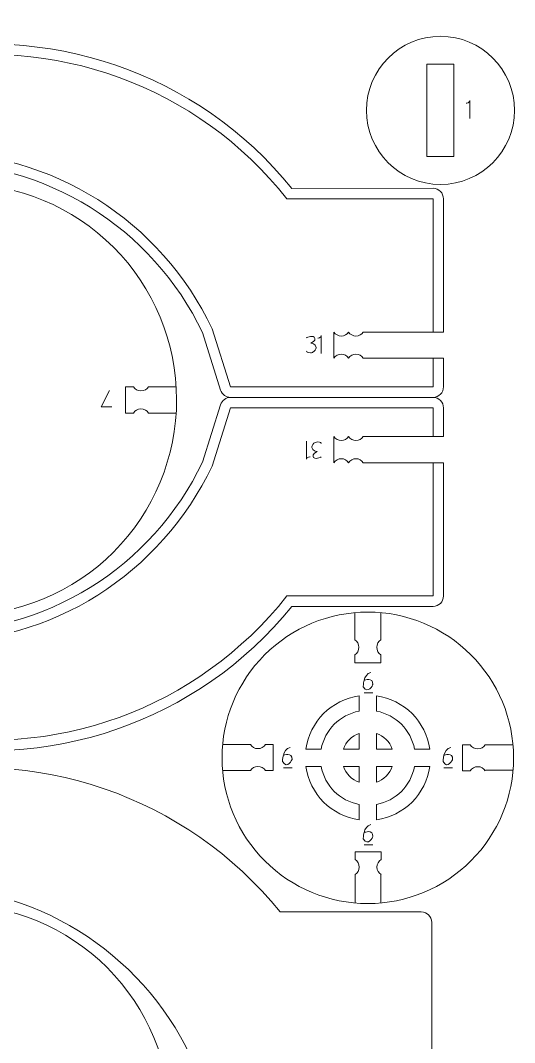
# Model space of a CAD drawing. Header units: centimetres. Extents: x -25 to 25, y -32.5 to 32.5.
# Drawn here: x -8.12 to -2.39, y 8.72 to 20.57 of the extents above; entities that cross this region are included whole.
import ezdxf

# ---------------------------------------------------------------- set-up
doc = ezdxf.new("R2010")
doc.units = ezdxf.units.CM
doc.header["$MEASUREMENT"] = 0
doc.layers.add('Capa 1', color=7, linetype='Continuous')

msp = doc.modelspace()

# ---------------------------------------------------------------- linework, layer by layer
at = {"layer": 'Capa 1', "color": 250, "lineweight": 9}
for points, knots in [([(-4.14125, 16.95871), (-4.14125, 16.95871), (-3.21138, 16.95871), (-3.21138, 16.95871), (-3.21138, 16.95871), (-3.21138, 16.95871), (-3.21138, 18.50412), (-3.21138, 18.50412), (-3.21138, 18.50412), (-3.21142, 18.571), (-3.26549, 18.62524), (-3.33237, 18.62532), (-3.33237, 18.62532), (-3.33237, 18.62532), (-4.9687, 18.62511), (-4.9687, 18.62511), (-4.9687, 18.62511), (-6.05548, 19.96825), (-7.81424, 20.57221), (-9.49692, 20.18014), (-9.49692, 20.18014), (-11.1796, 19.78802), (-12.48484, 18.49241), (-12.86596, 16.80723), (-12.86596, 16.80723), (-12.86596, 16.80723), (-12.24193, 16.80723), (-12.24193, 16.80723), (-12.24193, 16.80723), (-11.72992, 18.0542), (-10.53043, 18.88168), (-9.18293, 18.91754), (-9.18293, 18.91754), (-7.83542, 18.95345), (-6.58416, 18.1709), (-6.00655, 16.95292), (-6.00655, 16.95292), (-6.00655, 16.95292), (-5.79517, 16.28585), (-5.79517, 16.28585), (-5.79517, 16.28585), (-5.77921, 16.23543), (-5.73249, 16.20123), (-5.67965, 16.20123), (-5.67965, 16.20123), (-5.67965, 16.20123), (-3.33258, 16.20123), (-3.33258, 16.20123), (-3.33258, 16.20123), (-3.30041, 16.20127), (-3.26956, 16.21404), (-3.24686, 16.23683), (-3.24686, 16.23683), (-3.22411, 16.25958), (-3.21138, 16.29026), (-3.21138, 16.32243), (-3.21138, 16.32243), (-3.21138, 16.32243), (-3.21138, 16.6557), (-3.21138, 16.6557), (-3.21138, 16.6557), (-3.21138, 16.6557), (-4.14109, 16.6557), (-4.14109, 16.6557)], [0, 0, 0, 0, 0.05882353, 0.05882353, 0.05882353, 0.05882353, 0.11764706, 0.11764706, 0.11764706, 0.11764706, 0.17647059, 0.17647059, 0.17647059, 0.17647059, 0.23529412, 0.23529412, 0.23529412, 0.23529412, 0.29411765, 0.29411765, 0.29411765, 0.29411765, 0.35294118, 0.35294118, 0.35294118, 0.35294118, 0.41176471, 0.41176471, 0.41176471, 0.41176471, 0.47058824, 0.47058824, 0.47058824, 0.47058824, 0.52941176, 0.52941176, 0.52941176, 0.52941176, 0.58823529, 0.58823529, 0.58823529, 0.58823529, 0.64705882, 0.64705882, 0.64705882, 0.64705882, 0.70588235, 0.70588235, 0.70588235, 0.70588235, 0.76470588, 0.76470588, 0.76470588, 0.76470588, 0.82352941, 0.82352941, 0.82352941, 0.82352941, 0.88235294, 0.88235294, 0.88235294, 0.88235294, 1, 1, 1, 1]), ([(-4.10442, 19.52962), (-4.10442, 20.00375), (-3.72006, 20.38811), (-3.24592, 20.38811), (-3.24592, 20.38811), (-2.77179, 20.38811), (-2.38742, 20.00375), (-2.38742, 19.52962), (-2.38742, 19.52962), (-2.38742, 19.05549), (-2.77179, 18.67111), (-3.24592, 18.67111), (-3.24592, 18.67111), (-3.72006, 18.67111), (-4.10442, 19.05549), (-4.10442, 19.52962)], [0, 0, 0, 0, 0.2, 0.2, 0.2, 0.2, 0.4, 0.4, 0.4, 0.4, 0.6, 0.6, 0.6, 0.6, 1, 1, 1, 1]), ([(-3.08937, 20.06492), (-3.08937, 20.06492), (-3.08937, 18.99431), (-3.08937, 18.99431), (-3.08937, 18.99431), (-3.08937, 18.99431), (-3.40247, 18.99431), (-3.40247, 18.99431), (-3.40247, 18.99431), (-3.40247, 18.99431), (-3.40247, 20.06492), (-3.40247, 20.06492), (-3.40247, 20.06492), (-3.40247, 20.06492), (-3.08937, 20.06492), (-3.08937, 20.06492)], [0, 0, 0, 0, 0.2, 0.2, 0.2, 0.2, 0.4, 0.4, 0.4, 0.4, 0.6, 0.6, 0.6, 0.6, 1, 1, 1, 1]), ([(-8.80513, 18.67509), (-8.14251, 18.67553), (-7.50685, 18.41271), (-7.03806, 17.94446), (-7.03806, 17.94446), (-6.5692, 17.47622), (-6.30558, 16.83772), (-6.30514, 16.17509), (-6.30514, 16.17509), (-6.30476, 15.51248), (-6.56755, 14.87683), (-7.03581, 14.40798), (-7.03581, 14.40798), (-7.50407, 13.93913), (-8.14251, 13.67552), (-8.80513, 13.67511), (-8.80513, 13.67511), (-9.46775, 13.67467), (-10.10342, 13.9375), (-10.57222, 14.40574), (-10.57222, 14.40574), (-11.04105, 14.874), (-11.30468, 15.51248), (-11.30512, 16.17509), (-11.30512, 16.17509), (-11.30549, 16.83772), (-11.04269, 17.47338), (-10.57444, 17.94224), (-10.57444, 17.94224), (-10.10624, 18.41106), (-9.46775, 18.6747), (-8.80513, 18.67509)], [0, 0, 0, 0, 0.11111111, 0.11111111, 0.11111111, 0.11111111, 0.22222222, 0.22222222, 0.22222222, 0.22222222, 0.33333333, 0.33333333, 0.33333333, 0.33333333, 0.44444444, 0.44444444, 0.44444444, 0.44444444, 0.55555556, 0.55555556, 0.55555556, 0.55555556, 0.66666667, 0.66666667, 0.66666667, 0.66666667, 0.77777778, 0.77777778, 0.77777778, 0.77777778, 1, 1, 1, 1]), ([(-4.4815, 16.95871), (-4.46354, 16.93073), (-4.43215, 16.91219), (-4.39644, 16.91219), (-4.39644, 16.91219), (-4.36073, 16.91219), (-4.32934, 16.93073), (-4.31138, 16.95871)], [0, 0, 0, 0, 0.33333333, 0.33333333, 0.33333333, 0.33333333, 1, 1, 1, 1]), ([(-4.31138, 16.95871), (-4.29342, 16.93073), (-4.26203, 16.91219), (-4.22632, 16.91219), (-4.22632, 16.91219), (-4.1906, 16.91219), (-4.15921, 16.93073), (-4.14125, 16.95871)], [0, 0, 0, 0, 0.33333333, 0.33333333, 0.33333333, 0.33333333, 1, 1, 1, 1]), ([(-4.48134, 16.6557), (-4.46338, 16.68367), (-4.43199, 16.70222), (-4.39628, 16.70222), (-4.39628, 16.70222), (-4.36057, 16.70222), (-4.32917, 16.68367), (-4.31122, 16.6557)], [0, 0, 0, 0, 0.33333333, 0.33333333, 0.33333333, 0.33333333, 1, 1, 1, 1]), ([(-4.31122, 16.6557), (-4.29326, 16.68367), (-4.26187, 16.70222), (-4.22615, 16.70222), (-4.22615, 16.70222), (-4.19044, 16.70222), (-4.15905, 16.68367), (-4.14109, 16.6557)], [0, 0, 0, 0, 0.33333333, 0.33333333, 0.33333333, 0.33333333, 1, 1, 1, 1]), ([(-6.80642, 16.0197), (-6.80642, 16.0197), (-6.89893, 16.01959), (-6.89893, 16.01959), (-6.89893, 16.01959), (-6.89893, 16.01959), (-6.89893, 16.32406), (-6.89893, 16.32406), (-6.89893, 16.32406), (-6.89893, 16.32406), (-6.8064, 16.32406), (-6.8064, 16.32406)], [0, 0, 0, 0, 0.25, 0.25, 0.25, 0.25, 0.5, 0.5, 0.5, 0.5, 1, 1, 1, 1]), ([(-6.80642, 16.32406), (-6.7878, 16.29507), (-6.75528, 16.27586), (-6.71829, 16.27586), (-6.71829, 16.27586), (-6.68129, 16.27586), (-6.64877, 16.29507), (-6.63016, 16.32406)], [0, 0, 0, 0, 0.33333333, 0.33333333, 0.33333333, 0.33333333, 1, 1, 1, 1]), ([(-4.14125, 15.44375), (-4.14125, 15.44375), (-3.21138, 15.44375), (-3.21138, 15.44375), (-3.21138, 15.44375), (-3.21138, 15.44375), (-3.21138, 13.89834), (-3.21138, 13.89834), (-3.21138, 13.89834), (-3.21142, 13.83146), (-3.26549, 13.77722), (-3.33237, 13.77714), (-3.33237, 13.77714), (-3.33237, 13.77714), (-4.9687, 13.77735), (-4.9687, 13.77735), (-4.9687, 13.77735), (-6.05548, 12.43421), (-7.81424, 11.83025), (-9.49692, 12.22232), (-9.49692, 12.22232), (-11.1796, 12.61444), (-12.48484, 13.91005), (-12.86596, 15.59523), (-12.86596, 15.59523), (-12.86596, 15.59523), (-12.24193, 15.59523), (-12.24193, 15.59523), (-12.24193, 15.59523), (-11.72992, 14.34826), (-10.53043, 13.52078), (-9.18293, 13.48492), (-9.18293, 13.48492), (-7.83542, 13.44901), (-6.58416, 14.23156), (-6.00655, 15.44954), (-6.00655, 15.44954), (-6.00655, 15.44954), (-5.79517, 16.11661), (-5.79517, 16.11661), (-5.79517, 16.11661), (-5.77921, 16.16703), (-5.73249, 16.20123), (-5.67965, 16.20123)], [0, 0, 0, 0, 0.08333333, 0.08333333, 0.08333333, 0.08333333, 0.16666667, 0.16666667, 0.16666667, 0.16666667, 0.25, 0.25, 0.25, 0.25, 0.33333333, 0.33333333, 0.33333333, 0.33333333, 0.41666667, 0.41666667, 0.41666667, 0.41666667, 0.5, 0.5, 0.5, 0.5, 0.58333333, 0.58333333, 0.58333333, 0.58333333, 0.66666667, 0.66666667, 0.66666667, 0.66666667, 0.75, 0.75, 0.75, 0.75, 0.83333333, 0.83333333, 0.83333333, 0.83333333, 1, 1, 1, 1]), ([(-3.33258, 16.20123), (-3.30041, 16.20119), (-3.26956, 16.18842), (-3.24686, 16.16563), (-3.24686, 16.16563), (-3.22411, 16.14288), (-3.21138, 16.1122), (-3.21138, 16.08003), (-3.21138, 16.08003), (-3.21138, 16.08003), (-3.21138, 15.74676), (-3.21138, 15.74676), (-3.21138, 15.74676), (-3.21138, 15.74676), (-4.14109, 15.74676), (-4.14109, 15.74676)], [0, 0, 0, 0, 0.2, 0.2, 0.2, 0.2, 0.4, 0.4, 0.4, 0.4, 0.6, 0.6, 0.6, 0.6, 1, 1, 1, 1]), ([(-6.80642, 16.0197), (-6.7878, 16.04869), (-6.75528, 16.0679), (-6.71829, 16.0679), (-6.71829, 16.0679), (-6.68129, 16.0679), (-6.64877, 16.04869), (-6.63016, 16.0197)], [0, 0, 0, 0, 0.33333333, 0.33333333, 0.33333333, 0.33333333, 1, 1, 1, 1]), ([(-4.48134, 15.74676), (-4.46338, 15.71879), (-4.43199, 15.70024), (-4.39628, 15.70024), (-4.39628, 15.70024), (-4.36057, 15.70024), (-4.32917, 15.71879), (-4.31122, 15.74676)], [0, 0, 0, 0, 0.33333333, 0.33333333, 0.33333333, 0.33333333, 1, 1, 1, 1]), ([(-4.31122, 15.74676), (-4.29326, 15.71879), (-4.26187, 15.70024), (-4.22615, 15.70024), (-4.22615, 15.70024), (-4.19044, 15.70024), (-4.15905, 15.71879), (-4.14109, 15.74676)], [0, 0, 0, 0, 0.33333333, 0.33333333, 0.33333333, 0.33333333, 1, 1, 1, 1]), ([(-4.4815, 15.44375), (-4.46354, 15.47173), (-4.43215, 15.49027), (-4.39644, 15.49027), (-4.39644, 15.49027), (-4.36073, 15.49027), (-4.32934, 15.47173), (-4.31138, 15.44375)], [0, 0, 0, 0, 0.33333333, 0.33333333, 0.33333333, 0.33333333, 1, 1, 1, 1]), ([(-4.31138, 15.44375), (-4.29342, 15.47173), (-4.26203, 15.49027), (-4.22632, 15.49027), (-4.22632, 15.49027), (-4.1906, 15.49027), (-4.15921, 15.47173), (-4.14125, 15.44375)], [0, 0, 0, 0, 0.33333333, 0.33333333, 0.33333333, 0.33333333, 1, 1, 1, 1]), ([(-4.08827, 10.33171), (-4.53617, 10.33141), (-4.96585, 10.50907), (-5.28274, 10.82558), (-5.28274, 10.82558), (-5.59967, 11.14209), (-5.77786, 11.57368), (-5.77816, 12.02159), (-5.77816, 12.02159), (-5.77842, 12.46948), (-5.60078, 12.89915), (-5.28426, 13.21607), (-5.28426, 13.21607), (-4.96774, 13.53299), (-4.53617, 13.71118), (-4.08827, 13.71145), (-4.08827, 13.71145), (-3.64036, 13.71175), (-3.21068, 13.53409), (-2.89378, 13.21758), (-2.89378, 13.21758), (-2.57687, 12.90106), (-2.39867, 12.46948), (-2.39837, 12.02159), (-2.39837, 12.02159), (-2.39812, 11.57368), (-2.57576, 11.14401), (-2.89228, 10.82709), (-2.89228, 10.82709), (-3.20876, 10.51019), (-3.64036, 10.33198), (-4.08827, 10.33171)], [0, 0, 0, 0, 0.11111111, 0.11111111, 0.11111111, 0.11111111, 0.22222222, 0.22222222, 0.22222222, 0.22222222, 0.33333333, 0.33333333, 0.33333333, 0.33333333, 0.44444444, 0.44444444, 0.44444444, 0.44444444, 0.55555556, 0.55555556, 0.55555556, 0.55555556, 0.66666667, 0.66666667, 0.66666667, 0.66666667, 0.77777778, 0.77777778, 0.77777778, 0.77777778, 1, 1, 1, 1]), ([(-4.23881, 13.21545), (-4.21011, 13.23388), (-4.19109, 13.26608), (-4.19109, 13.30271), (-4.19109, 13.30271), (-4.19109, 13.33934), (-4.21011, 13.37154), (-4.23881, 13.38996)], [0, 0, 0, 0, 0.33333333, 0.33333333, 0.33333333, 0.33333333, 1, 1, 1, 1]), ([(-3.93747, 13.21545), (-3.96617, 13.23388), (-3.98519, 13.26608), (-3.98519, 13.30271), (-3.98519, 13.30271), (-3.98519, 13.33934), (-3.96617, 13.37154), (-3.93747, 13.38996)], [0, 0, 0, 0, 0.33333333, 0.33333333, 0.33333333, 0.33333333, 1, 1, 1, 1]), ([(-4.23881, 13.21544), (-4.23881, 13.21544), (-4.23892, 13.12384), (-4.23892, 13.12384), (-4.23892, 13.12384), (-4.23892, 13.12384), (-3.93747, 13.12384), (-3.93747, 13.12384), (-3.93747, 13.12384), (-3.93747, 13.12384), (-3.93747, 13.21546), (-3.93747, 13.21546)], [0, 0, 0, 0, 0.25, 0.25, 0.25, 0.25, 0.5, 0.5, 0.5, 0.5, 1, 1, 1, 1]), ([(-4.80642, 12.12157), (-4.76221, 12.44196), (-4.50866, 12.69547), (-4.18827, 12.73968), (-4.18827, 12.73968), (-4.18827, 12.73968), (-4.18827, 12.56248), (-4.18827, 12.56248), (-4.18827, 12.56248), (-4.41185, 12.52141), (-4.58811, 12.34515), (-4.62918, 12.12157), (-4.62918, 12.12157), (-4.62918, 12.12157), (-4.80642, 12.12157), (-4.80642, 12.12157)], [0, 0, 0, 0, 0.2, 0.2, 0.2, 0.2, 0.4, 0.4, 0.4, 0.4, 0.6, 0.6, 0.6, 0.6, 1, 1, 1, 1]), ([(-3.98827, 12.73968), (-3.66788, 12.69547), (-3.41433, 12.44196), (-3.37012, 12.12157), (-3.37012, 12.12157), (-3.37012, 12.12157), (-3.54736, 12.12157), (-3.54736, 12.12157), (-3.54736, 12.12157), (-3.58843, 12.34515), (-3.76469, 12.52141), (-3.98827, 12.56248), (-3.98827, 12.56248), (-3.98827, 12.56248), (-3.98827, 12.73968), (-3.98827, 12.73968)], [0, 0, 0, 0, 0.2, 0.2, 0.2, 0.2, 0.4, 0.4, 0.4, 0.4, 0.6, 0.6, 0.6, 0.6, 1, 1, 1, 1]), ([(-4.37118, 12.12157), (-4.34105, 12.2068), (-4.2735, 12.27435), (-4.18827, 12.30448), (-4.18827, 12.30448), (-4.18827, 12.30448), (-4.18827, 12.12157), (-4.18827, 12.12157), (-4.18827, 12.12157), (-4.18827, 12.12157), (-4.37118, 12.12157), (-4.37118, 12.12157)], [0, 0, 0, 0, 0.25, 0.25, 0.25, 0.25, 0.5, 0.5, 0.5, 0.5, 1, 1, 1, 1]), ([(-3.98827, 12.30448), (-3.90304, 12.27435), (-3.83549, 12.2068), (-3.80536, 12.12157), (-3.80536, 12.12157), (-3.80536, 12.12157), (-3.98827, 12.12157), (-3.98827, 12.12157), (-3.98827, 12.12157), (-3.98827, 12.12157), (-3.98827, 12.30448), (-3.98827, 12.30448)], [0, 0, 0, 0, 0.25, 0.25, 0.25, 0.25, 0.5, 0.5, 0.5, 0.5, 1, 1, 1, 1]), ([(-4.2776, 8.56826), (-4.2776, 8.56826), (-3.34773, 8.56826), (-3.34773, 8.56826), (-3.34773, 8.56826), (-3.34773, 8.56826), (-3.34773, 10.11367), (-3.34773, 10.11367), (-3.34773, 10.11367), (-3.34777, 10.18055), (-3.40184, 10.23479), (-3.46872, 10.23487), (-3.46872, 10.23487), (-3.46872, 10.23487), (-5.10505, 10.23466), (-5.10505, 10.23466), (-5.10505, 10.23466), (-6.19183, 11.5778), (-7.95059, 12.18176), (-9.63327, 11.78969), (-9.63327, 11.78969), (-11.31595, 11.39757), (-12.62119, 10.10196), (-13.00231, 8.41678), (-13.00231, 8.41678), (-13.00231, 8.41678), (-12.37828, 8.41678), (-12.37828, 8.41678), (-12.37828, 8.41678), (-11.86627, 9.66375), (-10.66678, 10.49123), (-9.31928, 10.52709), (-9.31928, 10.52709), (-7.97177, 10.563), (-6.72051, 9.78045), (-6.1429, 8.56247), (-6.1429, 8.56247), (-6.1429, 8.56247), (-5.93152, 7.8954), (-5.93152, 7.8954), (-5.93152, 7.8954), (-5.91556, 7.84498), (-5.86884, 7.81078), (-5.816, 7.81078), (-5.816, 7.81078), (-5.816, 7.81078), (-3.46893, 7.81078), (-3.46893, 7.81078), (-3.46893, 7.81078), (-3.43676, 7.81082), (-3.40591, 7.82359), (-3.38321, 7.84638), (-3.38321, 7.84638), (-3.36046, 7.86913), (-3.34773, 7.89981), (-3.34773, 7.93198), (-3.34773, 7.93198), (-3.34773, 7.93198), (-3.34773, 8.26525), (-3.34773, 8.26525), (-3.34773, 8.26525), (-3.34773, 8.26525), (-4.27744, 8.26525), (-4.27744, 8.26525)], [0, 0, 0, 0, 0.05882353, 0.05882353, 0.05882353, 0.05882353, 0.11764706, 0.11764706, 0.11764706, 0.11764706, 0.17647059, 0.17647059, 0.17647059, 0.17647059, 0.23529412, 0.23529412, 0.23529412, 0.23529412, 0.29411765, 0.29411765, 0.29411765, 0.29411765, 0.35294118, 0.35294118, 0.35294118, 0.35294118, 0.41176471, 0.41176471, 0.41176471, 0.41176471, 0.47058824, 0.47058824, 0.47058824, 0.47058824, 0.52941176, 0.52941176, 0.52941176, 0.52941176, 0.58823529, 0.58823529, 0.58823529, 0.58823529, 0.64705882, 0.64705882, 0.64705882, 0.64705882, 0.70588235, 0.70588235, 0.70588235, 0.70588235, 0.76470588, 0.76470588, 0.76470588, 0.76470588, 0.82352941, 0.82352941, 0.82352941, 0.82352941, 0.88235294, 0.88235294, 0.88235294, 0.88235294, 1, 1, 1, 1]), ([(-5.2754, 12.17544), (-5.29383, 12.14674), (-5.32603, 12.12772), (-5.36266, 12.12772), (-5.36266, 12.12772), (-5.39929, 12.12772), (-5.43149, 12.14674), (-5.44991, 12.17544)], [0, 0, 0, 0, 0.33333333, 0.33333333, 0.33333333, 0.33333333, 1, 1, 1, 1]), ([(-5.2754, 12.17544), (-5.2754, 12.17544), (-5.1838, 12.17555), (-5.1838, 12.17555), (-5.1838, 12.17555), (-5.1838, 12.17555), (-5.1838, 11.8741), (-5.1838, 11.8741), (-5.1838, 11.8741), (-5.1838, 11.8741), (-5.27542, 11.8741), (-5.27542, 11.8741)], [0, 0, 0, 0, 0.25, 0.25, 0.25, 0.25, 0.5, 0.5, 0.5, 0.5, 1, 1, 1, 1]), ([(-2.90106, 12.17224), (-2.90106, 12.17224), (-2.99266, 12.17235), (-2.99266, 12.17235), (-2.99266, 12.17235), (-2.99266, 12.17235), (-2.99266, 11.8709), (-2.99266, 11.8709), (-2.99266, 11.8709), (-2.99266, 11.8709), (-2.90104, 11.8709), (-2.90104, 11.8709)], [0, 0, 0, 0, 0.25, 0.25, 0.25, 0.25, 0.5, 0.5, 0.5, 0.5, 1, 1, 1, 1]), ([(-2.72655, 12.17224), (-2.74498, 12.14354), (-2.77718, 12.12452), (-2.81381, 12.12452), (-2.81381, 12.12452), (-2.85044, 12.12452), (-2.88264, 12.14354), (-2.90106, 12.17224)], [0, 0, 0, 0, 0.33333333, 0.33333333, 0.33333333, 0.33333333, 1, 1, 1, 1]), ([(-5.2754, 11.8741), (-5.29383, 11.9028), (-5.32603, 11.92182), (-5.36266, 11.92182), (-5.36266, 11.92182), (-5.39929, 11.92182), (-5.43149, 11.9028), (-5.44991, 11.8741)], [0, 0, 0, 0, 0.33333333, 0.33333333, 0.33333333, 0.33333333, 1, 1, 1, 1]), ([(-4.18827, 11.30346), (-4.50866, 11.34767), (-4.76221, 11.60118), (-4.80642, 11.92157), (-4.80642, 11.92157), (-4.80642, 11.92157), (-4.62918, 11.92157), (-4.62918, 11.92157), (-4.62918, 11.92157), (-4.58811, 11.69799), (-4.41185, 11.52173), (-4.18827, 11.48066), (-4.18827, 11.48066), (-4.18827, 11.48066), (-4.18827, 11.30346), (-4.18827, 11.30346)], [0, 0, 0, 0, 0.2, 0.2, 0.2, 0.2, 0.4, 0.4, 0.4, 0.4, 0.6, 0.6, 0.6, 0.6, 1, 1, 1, 1]), ([(-4.18827, 11.73866), (-4.2735, 11.76879), (-4.34105, 11.83634), (-4.37118, 11.92157), (-4.37118, 11.92157), (-4.37118, 11.92157), (-4.18827, 11.92157), (-4.18827, 11.92157), (-4.18827, 11.92157), (-4.18827, 11.92157), (-4.18827, 11.73866), (-4.18827, 11.73866)], [0, 0, 0, 0, 0.25, 0.25, 0.25, 0.25, 0.5, 0.5, 0.5, 0.5, 1, 1, 1, 1]), ([(-3.37012, 11.92157), (-3.41433, 11.60118), (-3.66788, 11.34767), (-3.98827, 11.30346), (-3.98827, 11.30346), (-3.98827, 11.30346), (-3.98827, 11.48066), (-3.98827, 11.48066), (-3.98827, 11.48066), (-3.76469, 11.52173), (-3.58843, 11.69799), (-3.54736, 11.92157), (-3.54736, 11.92157), (-3.54736, 11.92157), (-3.37012, 11.92157), (-3.37012, 11.92157)], [0, 0, 0, 0, 0.2, 0.2, 0.2, 0.2, 0.4, 0.4, 0.4, 0.4, 0.6, 0.6, 0.6, 0.6, 1, 1, 1, 1]), ([(-3.80536, 11.92157), (-3.83549, 11.83634), (-3.90304, 11.76879), (-3.98827, 11.73866), (-3.98827, 11.73866), (-3.98827, 11.73866), (-3.98827, 11.92157), (-3.98827, 11.92157), (-3.98827, 11.92157), (-3.98827, 11.92157), (-3.80536, 11.92157), (-3.80536, 11.92157)], [0, 0, 0, 0, 0.25, 0.25, 0.25, 0.25, 0.5, 0.5, 0.5, 0.5, 1, 1, 1, 1]), ([(-2.72655, 11.8709), (-2.74498, 11.8996), (-2.77718, 11.91862), (-2.81381, 11.91862), (-2.81381, 11.91862), (-2.85044, 11.91862), (-2.88264, 11.8996), (-2.90106, 11.8709)], [0, 0, 0, 0, 0.33333333, 0.33333333, 0.33333333, 0.33333333, 1, 1, 1, 1]), ([(-4.23627, 10.84136), (-4.23627, 10.84136), (-4.23638, 10.93296), (-4.23638, 10.93296), (-4.23638, 10.93296), (-4.23638, 10.93296), (-3.93493, 10.93296), (-3.93493, 10.93296), (-3.93493, 10.93296), (-3.93493, 10.93296), (-3.93493, 10.84134), (-3.93493, 10.84134)], [0, 0, 0, 0, 0.25, 0.25, 0.25, 0.25, 0.5, 0.5, 0.5, 0.5, 1, 1, 1, 1]), ([(-4.23627, 10.66683), (-4.20757, 10.68526), (-4.18855, 10.71746), (-4.18855, 10.75409), (-4.18855, 10.75409), (-4.18855, 10.79072), (-4.20757, 10.82292), (-4.23627, 10.84134)], [0, 0, 0, 0, 0.33333333, 0.33333333, 0.33333333, 0.33333333, 1, 1, 1, 1]), ([(-3.93493, 10.66683), (-3.96363, 10.68526), (-3.98265, 10.71746), (-3.98265, 10.75409), (-3.98265, 10.75409), (-3.98265, 10.79072), (-3.96363, 10.82292), (-3.93493, 10.84134)], [0, 0, 0, 0, 0.33333333, 0.33333333, 0.33333333, 0.33333333, 1, 1, 1, 1]), ([(-8.87752, 10.3193), (-8.2149, 10.31974), (-7.57924, 10.05692), (-7.11045, 9.58867), (-7.11045, 9.58867), (-6.64159, 9.12043), (-6.37797, 8.48193), (-6.37753, 7.8193), (-6.37753, 7.8193), (-6.37715, 7.15669), (-6.63994, 6.52104), (-7.1082, 6.05219), (-7.1082, 6.05219), (-7.57646, 5.58334), (-8.2149, 5.31973), (-8.87752, 5.31932), (-8.87752, 5.31932), (-9.54014, 5.31888), (-10.17581, 5.58171), (-10.64461, 6.04995), (-10.64461, 6.04995), (-11.11344, 6.51821), (-11.37707, 7.15669), (-11.37751, 7.8193), (-11.37751, 7.8193), (-11.37788, 8.48193), (-11.11508, 9.11759), (-10.64683, 9.58645), (-10.64683, 9.58645), (-10.17863, 10.05527), (-9.54014, 10.31891), (-8.87752, 10.3193)], [0, 0, 0, 0, 0.11111111, 0.11111111, 0.11111111, 0.11111111, 0.22222222, 0.22222222, 0.22222222, 0.22222222, 0.33333333, 0.33333333, 0.33333333, 0.33333333, 0.44444444, 0.44444444, 0.44444444, 0.44444444, 0.55555556, 0.55555556, 0.55555556, 0.55555556, 0.66666667, 0.66666667, 0.66666667, 0.66666667, 0.77777778, 0.77777778, 0.77777778, 0.77777778, 1, 1, 1, 1])]:
    msp.add_open_spline(points, degree=3, knots=knots, dxfattribs=at)
at = {"layer": 'Capa 1', "color": 1, "lineweight": 9}
for points in [[(-3.33258, 16.95871), (-3.33258, 16.95871), (-3.33258, 18.50413), (-3.33258, 18.50413), (-3.33258, 18.50413), (-3.33258, 18.50413), (-5.02723, 18.50391), (-5.02723, 18.50391), (-5.02723, 18.50391), (-6.05662, 19.81136), (-7.73709, 20.42386), (-9.36634, 20.08551), (-9.36634, 20.08551), (-10.99563, 19.74711), (-12.2875, 18.53761), (-12.71115, 16.92843), (-12.71115, 16.92843), (-12.71115, 16.92843), (-12.32188, 16.92843), (-12.32188, 16.92843), (-12.32188, 16.92843), (-11.76714, 18.19497), (-10.52331, 19.02037), (-9.1407, 19.03943), (-9.1407, 19.03943), (-7.75814, 19.05844), (-6.48282, 18.24798), (-5.89341, 16.99718), (-5.89341, 16.99718), (-5.89341, 16.99718), (-5.67965, 16.32243), (-5.67965, 16.32243), (-5.67965, 16.32243), (-5.67965, 16.32243), (-3.33258, 16.32243), (-3.33258, 16.32243), (-3.33258, 16.32243), (-3.33258, 16.32243), (-3.33258, 16.6557), (-3.33258, 16.6557)], [(-3.33258, 15.44375), (-3.33258, 15.44375), (-3.33258, 13.89833), (-3.33258, 13.89833), (-3.33258, 13.89833), (-3.33258, 13.89833), (-5.02723, 13.89855), (-5.02723, 13.89855), (-5.02723, 13.89855), (-6.05662, 12.5911), (-7.73709, 11.9786), (-9.36634, 12.31695), (-9.36634, 12.31695), (-10.99563, 12.65535), (-12.2875, 13.86485), (-12.71115, 15.47403), (-12.71115, 15.47403), (-12.71115, 15.47403), (-12.32188, 15.47403), (-12.32188, 15.47403), (-12.32188, 15.47403), (-11.76714, 14.20749), (-10.52331, 13.38209), (-9.1407, 13.36303), (-9.1407, 13.36303), (-7.75814, 13.34402), (-6.48282, 14.15448), (-5.89341, 15.40528), (-5.89341, 15.40528), (-5.89341, 15.40528), (-5.67965, 16.08003), (-5.67965, 16.08003), (-5.67965, 16.08003), (-5.67965, 16.08003), (-3.33258, 16.08003), (-3.33258, 16.08003), (-3.33258, 16.08003), (-3.33258, 16.08003), (-3.33258, 15.74676), (-3.33258, 15.74676)]]:
    msp.add_open_spline(points, degree=3, knots=[0, 0, 0, 0, 0.09090909, 0.09090909, 0.09090909, 0.09090909, 0.18181818, 0.18181818, 0.18181818, 0.18181818, 0.27272727, 0.27272727, 0.27272727, 0.27272727, 0.36363636, 0.36363636, 0.36363636, 0.36363636, 0.45454545, 0.45454545, 0.45454545, 0.45454545, 0.54545455, 0.54545455, 0.54545455, 0.54545455, 0.63636364, 0.63636364, 0.63636364, 0.63636364, 0.72727273, 0.72727273, 0.72727273, 0.72727273, 0.81818182, 0.81818182, 0.81818182, 0.81818182, 1, 1, 1, 1], dxfattribs=at)
at = {"layer": 'Capa 1', "color": 22, "lineweight": 5}
for points in [[(-2.94709, 19.61377), (-2.94709, 19.61377), (-2.90668, 19.61542), (-2.90504, 19.64319)], [(-2.90504, 19.64319), (-2.90504, 19.64319), (-2.90504, 19.43368), (-2.90504, 19.43368)], [(-4.6696, 16.88888), (-4.6696, 16.88888), (-4.62919, 16.89053), (-4.62755, 16.9183)], [(-4.62755, 16.9183), (-4.62755, 16.9183), (-4.62755, 16.70879), (-4.62755, 16.70879)], [(-4.79785, 15.48416), (-4.79785, 15.48416), (-4.79785, 15.69367), (-4.79785, 15.69367)], [(-4.7558, 15.51358), (-4.7558, 15.51358), (-4.79621, 15.51193), (-4.79785, 15.48416)]]:
    msp.add_open_spline(points, degree=3, dxfattribs=at)
at = {"layer": 'Capa 1', "color": 250, "lineweight": 9}
for points in [[(-4.48134, 16.6557), (-4.48134, 16.6557), (-4.4815, 16.95871), (-4.4815, 16.95871)], [(-6.63016, 16.32406), (-6.63016, 16.32406), (-6.30514, 16.3227), (-6.30514, 16.3227)], [(-6.30569, 16.01876), (-6.30569, 16.01876), (-6.63016, 16.0197), (-6.63016, 16.0197)], [(-4.48134, 15.74676), (-4.48134, 15.74676), (-4.4815, 15.44375), (-4.4815, 15.44375)], [(-4.23881, 13.38996), (-4.23881, 13.38996), (-4.23865, 13.70466), (-4.23865, 13.70466)], [(-3.93771, 13.70483), (-3.93771, 13.70483), (-3.93747, 13.38996), (-3.93747, 13.38996)], [(-5.77117, 12.17637), (-5.77117, 12.17637), (-5.44991, 12.17544), (-5.44991, 12.17544)], [(-2.72655, 12.17224), (-2.72655, 12.17224), (-2.40534, 12.17382), (-2.40534, 12.17382)], [(-5.44991, 11.8741), (-5.44991, 11.8741), (-5.77172, 11.87544), (-5.77172, 11.87544)], [(-2.40435, 11.87863), (-2.40435, 11.87863), (-2.72576, 11.87871), (-2.72576, 11.87871)], [(-3.93854, 10.66925), (-3.93854, 10.66925), (-3.93845, 10.33845), (-3.93845, 10.33845)], [(-4.23691, 10.33816), (-4.23691, 10.33816), (-4.23627, 10.66683), (-4.23627, 10.66683)]]:
    msp.add_open_spline(points, degree=3, dxfattribs=at)
at = {"layer": 'Capa 1', "color": 22, "lineweight": 5}
for points, knots in [([(-4.79785, 16.73538), (-4.79785, 16.73538), (-4.79062, 16.7169), (-4.75457, 16.7181), (-4.75457, 16.7181), (-4.73586, 16.71872), (-4.72246, 16.72541), (-4.71274, 16.73306), (-4.71274, 16.73306), (-4.68904, 16.75176), (-4.68782, 16.7808), (-4.68782, 16.7808), (-4.68782, 16.7808), (-4.68904, 16.82251), (-4.75026, 16.83055), (-4.75026, 16.83055), (-4.75026, 16.83055), (-4.6903, 16.85284), (-4.70267, 16.88497), (-4.70267, 16.88497), (-4.70267, 16.88497), (-4.71131, 16.9344), (-4.79785, 16.89241), (-4.79785, 16.89241)], [0, 0, 0, 0, 0.14285714, 0.14285714, 0.14285714, 0.14285714, 0.28571429, 0.28571429, 0.28571429, 0.28571429, 0.42857143, 0.42857143, 0.42857143, 0.42857143, 0.57142857, 0.57142857, 0.57142857, 0.57142857, 0.71428571, 0.71428571, 0.71428571, 0.71428571, 1, 1, 1, 1]), ([(-7.05543, 16.09204), (-7.05543, 16.09204), (-7.18069, 16.09204), (-7.18069, 16.09204), (-7.18069, 16.09204), (-7.18069, 16.09204), (-7.08347, 16.28162), (-7.08347, 16.28162)], [0, 0, 0, 0, 0.33333333, 0.33333333, 0.33333333, 0.33333333, 1, 1, 1, 1]), ([(-4.62755, 15.66708), (-4.62755, 15.66708), (-4.63478, 15.68556), (-4.67083, 15.68436), (-4.67083, 15.68436), (-4.68954, 15.68374), (-4.70294, 15.67705), (-4.71266, 15.6694), (-4.71266, 15.6694), (-4.73636, 15.6507), (-4.73758, 15.62166), (-4.73758, 15.62166), (-4.73758, 15.62166), (-4.73636, 15.57995), (-4.67514, 15.57191), (-4.67514, 15.57191), (-4.67514, 15.57191), (-4.7351, 15.54962), (-4.72273, 15.51749), (-4.72273, 15.51749), (-4.72273, 15.51749), (-4.71409, 15.46806), (-4.62755, 15.51005), (-4.62755, 15.51005)], [0, 0, 0, 0, 0.14285714, 0.14285714, 0.14285714, 0.14285714, 0.28571429, 0.28571429, 0.28571429, 0.28571429, 0.42857143, 0.42857143, 0.42857143, 0.42857143, 0.57142857, 0.57142857, 0.57142857, 0.57142857, 0.71428571, 0.71428571, 0.71428571, 0.71428571, 1, 1, 1, 1]), ([(-4.12912, 12.9199), (-4.12912, 12.9199), (-4.02528, 12.96045), (-4.03023, 12.87179), (-4.03023, 12.87179), (-4.03023, 12.87179), (-4.08542, 12.75002), (-4.14068, 12.84571), (-4.14068, 12.84571), (-4.14068, 12.84571), (-4.14562, 12.99078), (-4.05171, 13.01054)], [0, 0, 0, 0, 0.25, 0.25, 0.25, 0.25, 0.5, 0.5, 0.5, 0.5, 1, 1, 1, 1]), ([(-5.06499, 12.05119), (-5.06499, 12.05119), (-4.96115, 12.09174), (-4.9661, 12.00308), (-4.9661, 12.00308), (-4.9661, 12.00308), (-5.02129, 11.88131), (-5.07655, 11.977), (-5.07655, 11.977), (-5.07655, 11.977), (-5.08149, 12.12207), (-4.98758, 12.14183)], [0, 0, 0, 0, 0.25, 0.25, 0.25, 0.25, 0.5, 0.5, 0.5, 0.5, 1, 1, 1, 1]), ([(-3.20408, 12.05119), (-3.20408, 12.05119), (-3.10024, 12.09174), (-3.10519, 12.00308), (-3.10519, 12.00308), (-3.10519, 12.00308), (-3.16038, 11.88131), (-3.21564, 11.977), (-3.21564, 11.977), (-3.21564, 11.977), (-3.22058, 12.12207), (-3.12667, 12.14183)], [0, 0, 0, 0, 0.25, 0.25, 0.25, 0.25, 0.5, 0.5, 0.5, 0.5, 1, 1, 1, 1]), ([(-4.12912, 11.15601), (-4.12912, 11.15601), (-4.02528, 11.19656), (-4.03023, 11.1079), (-4.03023, 11.1079), (-4.03023, 11.1079), (-4.08542, 10.98613), (-4.14068, 11.08182), (-4.14068, 11.08182), (-4.14068, 11.08182), (-4.14562, 11.22689), (-4.05171, 11.24665)], [0, 0, 0, 0, 0.25, 0.25, 0.25, 0.25, 0.5, 0.5, 0.5, 0.5, 1, 1, 1, 1])]:
    msp.add_open_spline(points, degree=3, knots=knots, dxfattribs=at)
at = {"layer": 'Capa 1', "color": 240, "lineweight": 9}
for points in [[(-4.13051, 12.77529), (-4.13051, 12.77529), (-4.03129, 12.77529), (-4.03129, 12.77529)], [(-5.06638, 11.90658), (-5.06638, 11.90658), (-4.96716, 11.90658), (-4.96716, 11.90658)], [(-3.20547, 11.90658), (-3.20547, 11.90658), (-3.10625, 11.90658), (-3.10625, 11.90658)], [(-4.13051, 11.0114), (-4.13051, 11.0114), (-4.03129, 11.0114), (-4.03129, 11.0114)]]:
    msp.add_open_spline(points, degree=3, dxfattribs=at)

doc.saveas('drawing.dxf')
